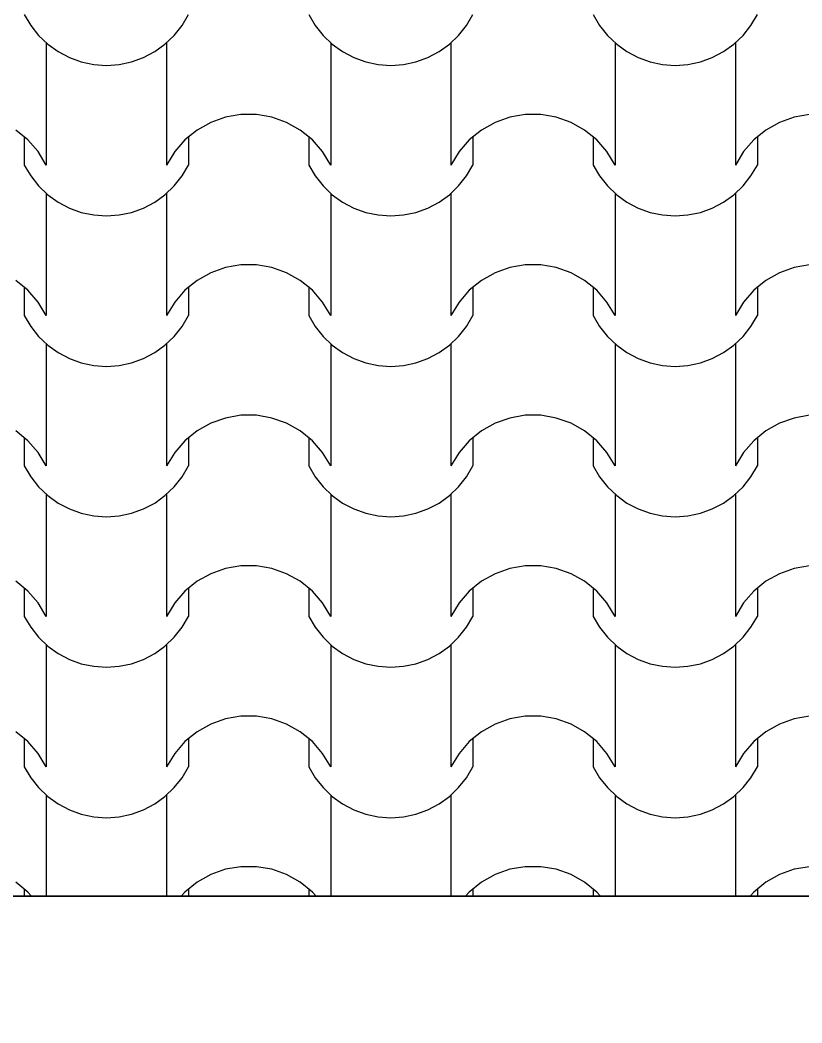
# Model space of a CAD drawing. Header units: millimetres. Extents: x 318905 to 439572, y -5133 to 105868.
# Drawn here: x 355940 to 356722, y 5696 to 6699 of the extents above; entities that cross this region are included whole.
import ezdxf

# ---------------------------------------------------------------- set-up
doc = ezdxf.new("R2010")
doc.units = ezdxf.units.MM
doc.header["$MEASUREMENT"] = 0
for name, color, linetype, lineweight in [('0_Stylo_No__98', 154, 'Continuous', 0), ('2D -  Dessin général_Stylo_No__1', 7, 'Continuous', 5), ('OMBRES_Stylo_No__1', 7, 'Continuous', 5)]:
    doc.layers.add(name, color=color, linetype=linetype, lineweight=lineweight)
doc.layers.add('OMBRES_Stylo_No__82', color=7, linetype='Continuous', lineweight=13, true_color=0xaaaaaa)
doc.styles.add('STYLE_GENERE_3', font='')
doc.styles.get('STYLE_GENERE_3').set_extended_font_data('Arial')
doc.dimstyles.new('STYLE_GENERE__1', dxfattribs={"dimtxt": 200, "dimasz": 142.5, "dimexe": 0.18, "dimexo": 500, "dimgap": 0.09, "dimtad": 0, "dimtih": 1, "dimtoh": 1, "dimlfac": 0.001, "dimzin": 0, "dimdsep": 46, "dimtxsty": 'STYLE_GENERE_3', "dimblk": 'ARROWHEAD_6', "dimblk1": 'ARROWHEAD_6', "dimblk2": 'ARROWHEAD_6', "dimcen": 0.09, "dimclrd": 154, "dimclre": 154, "dimclrt": 154, "dimazin": 0, "dimtfac": 1, "dimtdec": 4, "dimtmove": 0, "dimatfit": 3, "dimfxl": 0, "dimtolj": 1, "dimtzin": 0, "dimarcsym": 0})

# ---------------------------------------------------------------- blocks, each defined once
blk = doc.blocks.new('*X105')
at = {"layer": 'OMBRES_Stylo_No__82', "linetype": 'Continuous'}
for p, q in [((355944.6, 6704.2), (355951, 6693.2)), ((356102.4, 6693.2), (356108.8, 6704.2)), ((356229.1, 6704.2), (356235.5, 6693.2)), ((356386.9, 6693.2), (356393.3, 6704.2)), ((356513.6, 6704.2), (356520, 6693.2)), ((356671.4, 6693.2), (356677.8, 6704.2)), ((355951, 6693.2), (355958.9, 6683.2)), ((356094.5, 6683.2), (356102.4, 6693.2)), ((356235.5, 6693.2), (356243.4, 6683.2)), ((356379, 6683.2), (356386.9, 6693.2)), ((356520, 6693.2), (356527.9, 6683.2)), ((356663.5, 6683.2), (356671.4, 6693.2)), ((355958.9, 6683.2), (355968.1, 6674.5)), ((355966.6, 6675.8), (355966.6, 6614.8)), ((356085.3, 6674.5), (356094.5, 6683.2)), ((356086.8, 6675.8), (356086.8, 6614.8)), ((356243.4, 6683.2), (356252.6, 6674.5)), ((356251.1, 6675.8), (356251.1, 6614.8)), ((356369.8, 6674.5), (356379, 6683.2)), ((356371.3, 6675.8), (356371.3, 6614.8)), ((356527.9, 6683.2), (356537.1, 6674.5)), ((356535.6, 6675.8), (356535.6, 6614.8)), ((356654.3, 6674.5), (356663.5, 6683.2)), ((356655.8, 6675.8), (356655.8, 6614.8)), ((355968.1, 6674.5), (355978.4, 6667.1)), ((355978.4, 6667.1), (355989.7, 6661.1)), ((356063.8, 6661.1), (356075, 6667.1)), ((356075, 6667.1), (356085.3, 6674.5)), ((356252.6, 6674.5), (356262.9, 6667.1)), ((356262.9, 6667.1), (356274.1, 6661.1)), ((356348.3, 6661.1), (356359.5, 6667.1)), ((356359.5, 6667.1), (356369.8, 6674.5)), ((356537.1, 6674.5), (356547.4, 6667.1)), ((356547.4, 6667.1), (356558.6, 6661.1)), ((356632.7, 6661.1), (356644, 6667.1)), ((356644, 6667.1), (356654.3, 6674.5)), ((355989.7, 6661.1), (356001.6, 6656.8)), ((356001.6, 6656.8), (356014, 6654.2)), ((356039.4, 6654.2), (356051.8, 6656.8)), ((356051.8, 6656.8), (356063.8, 6661.1)), ((356274.1, 6661.1), (356286.1, 6656.8)), ((356286.1, 6656.8), (356298.5, 6654.2)), ((356323.9, 6654.2), (356336.3, 6656.8)), ((356336.3, 6656.8), (356348.3, 6661.1)), ((356558.6, 6661.1), (356570.6, 6656.8)), ((356570.6, 6656.8), (356583, 6654.2)), ((356608.4, 6654.2), (356620.8, 6656.8)), ((356620.8, 6656.8), (356632.7, 6661.1)), ((356014, 6654.2), (356026.7, 6653.3)), ((356026.7, 6653.3), (356039.4, 6654.2)), ((356298.5, 6654.2), (356311.2, 6653.3)), ((356311.2, 6653.3), (356323.9, 6654.2)), ((356583, 6654.2), (356595.7, 6653.3)), ((356595.7, 6653.3), (356608.4, 6654.2)), ((355966.6, 6614.8), (355966.6, 6553.8)), ((356086.8, 6614.8), (356086.8, 6553.8)), ((356251.1, 6614.8), (356251.1, 6553.8)), ((356371.3, 6614.8), (356371.3, 6553.8)), ((356535.6, 6614.8), (356535.6, 6553.8)), ((356655.8, 6614.8), (356655.8, 6553.8)), ((356131, 6596.4), (356117.4, 6588.8)), ((356145.7, 6601.7), (356131, 6596.4)), ((356161.1, 6604.3), (356145.7, 6601.7)), ((356169, 6604.3), (356161.1, 6604.3)), ((356176.8, 6604.3), (356169, 6604.3)), ((356192.2, 6601.7), (356176.8, 6604.3)), ((356206.9, 6596.4), (356192.2, 6601.7)), ((356220.5, 6588.8), (356206.9, 6596.4)), ((356415.5, 6596.4), (356401.9, 6588.8)), ((356430.2, 6601.7), (356415.5, 6596.4)), ((356445.6, 6604.3), (356430.2, 6601.7)), ((356453.4, 6604.3), (356445.6, 6604.3)), ((356461.3, 6604.3), (356453.4, 6604.3)), ((356476.7, 6601.7), (356461.3, 6604.3)), ((356491.4, 6596.4), (356476.7, 6601.7)), ((356505, 6588.8), (356491.4, 6596.4)), ((356700, 6596.4), (356686.3, 6588.8)), ((356714.7, 6601.7), (356700, 6596.4)), ((356730.1, 6604.3), (356714.7, 6601.7)), ((355948.2, 6578.9), (355936.1, 6588.8)), ((356117.4, 6588.8), (356105.3, 6578.9)), ((356232.7, 6578.9), (356220.5, 6588.8)), ((356401.9, 6588.8), (356389.7, 6578.9)), ((356517.1, 6578.9), (356505, 6588.8)), ((356686.3, 6588.8), (356674.2, 6578.9)), ((355944.6, 6581.8), (355944.6, 6553.8)), ((355958.5, 6567.2), (355948.2, 6578.9)), ((356105.3, 6578.9), (356095, 6567.2)), ((356108.8, 6581.8), (356108.8, 6553.8)), ((356229.1, 6581.8), (356229.1, 6553.8)), ((356242.9, 6567.2), (356232.7, 6578.9)), ((356389.7, 6578.9), (356379.5, 6567.2)), ((356393.3, 6581.8), (356393.3, 6553.8)), ((356513.6, 6581.8), (356513.6, 6553.8)), ((356527.4, 6567.2), (356517.1, 6578.9)), ((356674.2, 6578.9), (356663.9, 6567.2)), ((356677.8, 6581.8), (356677.8, 6553.8)), ((355966.6, 6553.8), (355958.5, 6567.2)), ((356095, 6567.2), (356086.8, 6553.8)), ((356251.1, 6553.8), (356242.9, 6567.2)), ((356379.5, 6567.2), (356371.3, 6553.8)), ((356535.6, 6553.8), (356527.4, 6567.2)), ((356663.9, 6567.2), (356655.8, 6553.8)), ((355944.6, 6553.8), (355951, 6542.9)), ((356102.4, 6542.9), (356108.8, 6553.8)), ((356229.1, 6553.8), (356235.5, 6542.9)), ((356386.9, 6542.9), (356393.3, 6553.8)), ((356513.6, 6553.8), (356520, 6542.9)), ((356671.4, 6542.9), (356677.8, 6553.8)), ((355951, 6542.9), (355958.9, 6532.9)), ((356094.5, 6532.9), (356102.4, 6542.9)), ((356235.5, 6542.9), (356243.4, 6532.9)), ((356379, 6532.9), (356386.9, 6542.9)), ((356520, 6542.9), (356527.9, 6532.9)), ((356663.5, 6532.9), (356671.4, 6542.9)), ((355958.9, 6532.9), (355968.1, 6524.1)), ((355966.6, 6525.4), (355966.6, 6464.5)), ((356085.3, 6524.1), (356094.5, 6532.9)), ((356086.8, 6525.4), (356086.8, 6464.5)), ((356243.4, 6532.9), (356252.6, 6524.1)), ((356251.1, 6525.4), (356251.1, 6464.5)), ((356369.8, 6524.1), (356379, 6532.9)), ((356371.3, 6525.4), (356371.3, 6464.5)), ((356527.9, 6532.9), (356537.1, 6524.1)), ((356535.6, 6525.4), (356535.6, 6464.5)), ((356654.3, 6524.1), (356663.5, 6532.9)), ((356655.8, 6525.4), (356655.8, 6464.5)), ((355968.1, 6524.1), (355978.4, 6516.7)), ((355978.4, 6516.7), (355989.7, 6510.8)), ((356063.8, 6510.8), (356075, 6516.7)), ((356075, 6516.7), (356085.3, 6524.1)), ((356252.6, 6524.1), (356262.9, 6516.7)), ((356262.9, 6516.7), (356274.1, 6510.8)), ((356348.3, 6510.8), (356359.5, 6516.7)), ((356359.5, 6516.7), (356369.8, 6524.1)), ((356537.1, 6524.1), (356547.4, 6516.7)), ((356547.4, 6516.7), (356558.6, 6510.8)), ((356632.7, 6510.8), (356644, 6516.7)), ((356644, 6516.7), (356654.3, 6524.1)), ((355989.7, 6510.8), (356001.6, 6506.5)), ((356001.6, 6506.5), (356014, 6503.9)), ((356039.4, 6503.9), (356051.8, 6506.5)), ((356051.8, 6506.5), (356063.8, 6510.8)), ((356274.1, 6510.8), (356286.1, 6506.5)), ((356286.1, 6506.5), (356298.5, 6503.9)), ((356323.9, 6503.9), (356336.3, 6506.5)), ((356336.3, 6506.5), (356348.3, 6510.8)), ((356558.6, 6510.8), (356570.6, 6506.5)), ((356570.6, 6506.5), (356583, 6503.9)), ((356608.4, 6503.9), (356620.8, 6506.5)), ((356620.8, 6506.5), (356632.7, 6510.8)), ((356014, 6503.9), (356026.7, 6503)), ((356026.7, 6503), (356039.4, 6503.9)), ((356298.5, 6503.9), (356311.2, 6503)), ((356311.2, 6503), (356323.9, 6503.9)), ((356583, 6503.9), (356595.7, 6503)), ((356595.7, 6503), (356608.4, 6503.9)), ((355966.6, 6464.5), (355966.6, 6403.5)), ((356086.8, 6464.5), (356086.8, 6403.5)), ((356251.1, 6464.5), (356251.1, 6403.5)), ((356371.3, 6464.5), (356371.3, 6403.5)), ((356535.6, 6464.5), (356535.6, 6403.5)), ((356655.8, 6464.5), (356655.8, 6403.5)), ((356131, 6446.1), (356117.4, 6438.5)), ((356145.7, 6451.3), (356131, 6446.1)), ((356161.1, 6454), (356145.7, 6451.3)), ((356169, 6454), (356161.1, 6454)), ((356176.8, 6454), (356169, 6454)), ((356192.2, 6451.3), (356176.8, 6454)), ((356206.9, 6446.1), (356192.2, 6451.3)), ((356220.5, 6438.5), (356206.9, 6446.1)), ((356415.5, 6446.1), (356401.9, 6438.5)), ((356430.2, 6451.3), (356415.5, 6446.1)), ((356445.6, 6454), (356430.2, 6451.3)), ((356453.4, 6454), (356445.6, 6454)), ((356461.3, 6454), (356453.4, 6454)), ((356476.7, 6451.3), (356461.3, 6454)), ((356491.4, 6446.1), (356476.7, 6451.3)), ((356505, 6438.5), (356491.4, 6446.1)), ((356700, 6446.1), (356686.3, 6438.5)), ((356714.7, 6451.3), (356700, 6446.1)), ((356730.1, 6454), (356714.7, 6451.3)), ((355948.2, 6428.6), (355936.1, 6438.5)), ((356117.4, 6438.5), (356105.3, 6428.6)), ((356232.7, 6428.6), (356220.5, 6438.5)), ((356401.9, 6438.5), (356389.7, 6428.6)), ((356517.1, 6428.6), (356505, 6438.5)), ((356686.3, 6438.5), (356674.2, 6428.6)), ((355944.6, 6431.5), (355944.6, 6403.5)), ((355958.5, 6416.8), (355948.2, 6428.6)), ((356105.3, 6428.6), (356095, 6416.8)), ((356108.8, 6431.5), (356108.8, 6403.5)), ((356229.1, 6431.5), (356229.1, 6403.5)), ((356242.9, 6416.8), (356232.7, 6428.6)), ((356389.7, 6428.6), (356379.5, 6416.8)), ((356393.3, 6431.5), (356393.3, 6403.5)), ((356513.6, 6431.5), (356513.6, 6403.5)), ((356527.4, 6416.8), (356517.1, 6428.6)), ((356674.2, 6428.6), (356663.9, 6416.8)), ((356677.8, 6431.5), (356677.8, 6403.5)), ((355966.6, 6403.5), (355958.5, 6416.8)), ((356095, 6416.8), (356086.8, 6403.5)), ((356251.1, 6403.5), (356242.9, 6416.8)), ((356379.5, 6416.8), (356371.3, 6403.5)), ((356535.6, 6403.5), (356527.4, 6416.8)), ((356663.9, 6416.8), (356655.8, 6403.5)), ((355944.6, 6403.5), (355951, 6392.5)), ((356102.4, 6392.5), (356108.8, 6403.5)), ((356229.1, 6403.5), (356235.5, 6392.5)), ((356386.9, 6392.5), (356393.3, 6403.5)), ((356513.6, 6403.5), (356520, 6392.5)), ((356671.4, 6392.5), (356677.8, 6403.5)), ((355951, 6392.5), (355958.9, 6382.6)), ((356094.5, 6382.6), (356102.4, 6392.5)), ((356235.5, 6392.5), (356243.4, 6382.6)), ((356379, 6382.6), (356386.9, 6392.5)), ((356520, 6392.5), (356527.9, 6382.6)), ((356663.5, 6382.6), (356671.4, 6392.5)), ((355958.9, 6382.6), (355968.1, 6373.8)), ((355966.6, 6375.1), (355966.6, 6314.1)), ((356085.3, 6373.8), (356094.5, 6382.6)), ((356086.8, 6375.1), (356086.8, 6314.1)), ((356243.4, 6382.6), (356252.6, 6373.8)), ((356251.1, 6375.1), (356251.1, 6314.1)), ((356369.8, 6373.8), (356379, 6382.6)), ((356371.3, 6375.1), (356371.3, 6314.1)), ((356527.9, 6382.6), (356537.1, 6373.8)), ((356535.6, 6375.1), (356535.6, 6314.1)), ((356654.3, 6373.8), (356663.5, 6382.6)), ((356655.8, 6375.1), (356655.8, 6314.1)), ((355968.1, 6373.8), (355978.4, 6366.4)), ((355978.4, 6366.4), (355989.7, 6360.5)), ((356063.8, 6360.5), (356075, 6366.4)), ((356075, 6366.4), (356085.3, 6373.8)), ((356252.6, 6373.8), (356262.9, 6366.4)), ((356262.9, 6366.4), (356274.1, 6360.5)), ((356348.3, 6360.5), (356359.5, 6366.4)), ((356359.5, 6366.4), (356369.8, 6373.8)), ((356537.1, 6373.8), (356547.4, 6366.4)), ((356547.4, 6366.4), (356558.6, 6360.5)), ((356632.7, 6360.5), (356644, 6366.4)), ((356644, 6366.4), (356654.3, 6373.8)), ((355989.7, 6360.5), (356001.6, 6356.1)), ((356001.6, 6356.1), (356014, 6353.5)), ((356039.4, 6353.5), (356051.8, 6356.1)), ((356051.8, 6356.1), (356063.8, 6360.5)), ((356274.1, 6360.5), (356286.1, 6356.1)), ((356286.1, 6356.1), (356298.5, 6353.5)), ((356323.9, 6353.5), (356336.3, 6356.1)), ((356336.3, 6356.1), (356348.3, 6360.5)), ((356558.6, 6360.5), (356570.6, 6356.1)), ((356570.6, 6356.1), (356583, 6353.5)), ((356608.4, 6353.5), (356620.8, 6356.1)), ((356620.8, 6356.1), (356632.7, 6360.5)), ((356014, 6353.5), (356026.7, 6352.6)), ((356026.7, 6352.6), (356039.4, 6353.5)), ((356298.5, 6353.5), (356311.2, 6352.6)), ((356311.2, 6352.6), (356323.9, 6353.5)), ((356583, 6353.5), (356595.7, 6352.6)), ((356595.7, 6352.6), (356608.4, 6353.5)), ((355966.6, 6314.1), (355966.6, 6253.1)), ((356086.8, 6314.1), (356086.8, 6253.1)), ((356251.1, 6314.1), (356251.1, 6253.1)), ((356371.3, 6314.1), (356371.3, 6253.1)), ((356535.6, 6314.1), (356535.6, 6253.1)), ((356655.8, 6314.1), (356655.8, 6253.1)), ((356131, 6295.8), (356117.4, 6288.1)), ((356145.7, 6301), (356131, 6295.8)), ((356161.1, 6303.7), (356145.7, 6301)), ((356169, 6303.7), (356161.1, 6303.7)), ((356176.8, 6303.7), (356169, 6303.7)), ((356192.2, 6301), (356176.8, 6303.7)), ((356206.9, 6295.8), (356192.2, 6301)), ((356220.5, 6288.1), (356206.9, 6295.8)), ((356415.5, 6295.8), (356401.9, 6288.1)), ((356430.2, 6301), (356415.5, 6295.8)), ((356445.6, 6303.7), (356430.2, 6301)), ((356453.4, 6303.7), (356445.6, 6303.7)), ((356461.3, 6303.7), (356453.4, 6303.7)), ((356476.7, 6301), (356461.3, 6303.7)), ((356491.4, 6295.8), (356476.7, 6301)), ((356505, 6288.1), (356491.4, 6295.8)), ((356700, 6295.8), (356686.3, 6288.1)), ((356714.7, 6301), (356700, 6295.8)), ((356730.1, 6303.7), (356714.7, 6301)), ((355948.2, 6278.3), (355936.1, 6288.1)), ((356117.4, 6288.1), (356105.3, 6278.3)), ((356232.7, 6278.3), (356220.5, 6288.1)), ((356401.9, 6288.1), (356389.7, 6278.3)), ((356517.1, 6278.3), (356505, 6288.1)), ((356686.3, 6288.1), (356674.2, 6278.3)), ((355944.6, 6281.2), (355944.6, 6253.1)), ((355958.5, 6266.5), (355948.2, 6278.3)), ((356105.3, 6278.3), (356095, 6266.5)), ((356108.8, 6281.2), (356108.8, 6253.1)), ((356229.1, 6281.2), (356229.1, 6253.1)), ((356242.9, 6266.5), (356232.7, 6278.3)), ((356389.7, 6278.3), (356379.5, 6266.5)), ((356393.3, 6281.2), (356393.3, 6253.1)), ((356513.6, 6281.2), (356513.6, 6253.1)), ((356527.4, 6266.5), (356517.1, 6278.3)), ((356674.2, 6278.3), (356663.9, 6266.5)), ((356677.8, 6281.2), (356677.8, 6253.1)), ((355966.6, 6253.1), (355958.5, 6266.5)), ((356095, 6266.5), (356086.8, 6253.1)), ((356251.1, 6253.1), (356242.9, 6266.5)), ((356379.5, 6266.5), (356371.3, 6253.1)), ((356535.6, 6253.1), (356527.4, 6266.5)), ((356663.9, 6266.5), (356655.8, 6253.1)), ((355944.6, 6253.1), (355951, 6242.2)), ((356102.4, 6242.2), (356108.8, 6253.1)), ((356229.1, 6253.1), (356235.5, 6242.2)), ((356386.9, 6242.2), (356393.3, 6253.1)), ((356513.6, 6253.1), (356520, 6242.2)), ((356671.4, 6242.2), (356677.8, 6253.1)), ((355951, 6242.2), (355958.9, 6232.2)), ((356094.5, 6232.2), (356102.4, 6242.2)), ((356235.5, 6242.2), (356243.4, 6232.2)), ((356379, 6232.2), (356386.9, 6242.2)), ((356520, 6242.2), (356527.9, 6232.2)), ((356663.5, 6232.2), (356671.4, 6242.2)), ((355958.9, 6232.2), (355968.1, 6223.5)), ((355966.6, 6224.7), (355966.6, 6163.8)), ((356085.3, 6223.5), (356094.5, 6232.2)), ((356086.8, 6224.7), (356086.8, 6163.8)), ((356243.4, 6232.2), (356252.6, 6223.5)), ((356251.1, 6224.7), (356251.1, 6163.8)), ((356369.8, 6223.5), (356379, 6232.2)), ((356371.3, 6224.7), (356371.3, 6163.8)), ((356527.9, 6232.2), (356537.1, 6223.5)), ((356535.6, 6224.7), (356535.6, 6163.8)), ((356654.3, 6223.5), (356663.5, 6232.2)), ((356655.8, 6224.7), (356655.8, 6163.8)), ((355968.1, 6223.5), (355978.4, 6216)), ((355978.4, 6216), (355989.7, 6210.1)), ((356063.8, 6210.1), (356075, 6216)), ((356075, 6216), (356085.3, 6223.5)), ((356252.6, 6223.5), (356262.9, 6216)), ((356262.9, 6216), (356274.1, 6210.1)), ((356348.3, 6210.1), (356359.5, 6216)), ((356359.5, 6216), (356369.8, 6223.5)), ((356537.1, 6223.5), (356547.4, 6216)), ((356547.4, 6216), (356558.6, 6210.1)), ((356632.7, 6210.1), (356644, 6216)), ((356644, 6216), (356654.3, 6223.5)), ((355989.7, 6210.1), (356001.6, 6205.8)), ((356001.6, 6205.8), (356014, 6203.2)), ((356039.4, 6203.2), (356051.8, 6205.8)), ((356051.8, 6205.8), (356063.8, 6210.1)), ((356274.1, 6210.1), (356286.1, 6205.8)), ((356286.1, 6205.8), (356298.5, 6203.2)), ((356323.9, 6203.2), (356336.3, 6205.8)), ((356336.3, 6205.8), (356348.3, 6210.1)), ((356558.6, 6210.1), (356570.6, 6205.8)), ((356570.6, 6205.8), (356583, 6203.2)), ((356608.4, 6203.2), (356620.8, 6205.8)), ((356620.8, 6205.8), (356632.7, 6210.1)), ((356014, 6203.2), (356026.7, 6202.3)), ((356026.7, 6202.3), (356039.4, 6203.2)), ((356298.5, 6203.2), (356311.2, 6202.3)), ((356311.2, 6202.3), (356323.9, 6203.2)), ((356583, 6203.2), (356595.7, 6202.3)), ((356595.7, 6202.3), (356608.4, 6203.2)), ((355966.6, 6163.8), (355966.6, 6102.8)), ((356086.8, 6163.8), (356086.8, 6102.8)), ((356251.1, 6163.8), (356251.1, 6102.8)), ((356371.3, 6163.8), (356371.3, 6102.8)), ((356535.6, 6163.8), (356535.6, 6102.8)), ((356655.8, 6163.8), (356655.8, 6102.8)), ((356131, 6145.4), (356117.4, 6137.8)), ((356145.7, 6150.7), (356131, 6145.4)), ((356161.1, 6153.3), (356145.7, 6150.7)), ((356169, 6153.3), (356161.1, 6153.3)), ((356176.8, 6153.3), (356169, 6153.3)), ((356192.2, 6150.7), (356176.8, 6153.3)), ((356206.9, 6145.4), (356192.2, 6150.7)), ((356220.5, 6137.8), (356206.9, 6145.4)), ((356415.5, 6145.4), (356401.9, 6137.8)), ((356430.2, 6150.7), (356415.5, 6145.4)), ((356445.6, 6153.3), (356430.2, 6150.7)), ((356453.4, 6153.3), (356445.6, 6153.3)), ((356461.3, 6153.3), (356453.4, 6153.3)), ((356476.7, 6150.7), (356461.3, 6153.3)), ((356491.4, 6145.4), (356476.7, 6150.7)), ((356505, 6137.8), (356491.4, 6145.4)), ((356700, 6145.4), (356686.3, 6137.8)), ((356714.7, 6150.7), (356700, 6145.4)), ((356730.1, 6153.3), (356714.7, 6150.7)), ((355948.2, 6127.9), (355936.1, 6137.8)), ((356117.4, 6137.8), (356105.3, 6127.9)), ((356232.7, 6127.9), (356220.5, 6137.8)), ((356401.9, 6137.8), (356389.7, 6127.9)), ((356517.1, 6127.9), (356505, 6137.8)), ((356686.3, 6137.8), (356674.2, 6127.9)), ((355944.6, 6130.8), (355944.6, 6102.8)), ((355958.5, 6116.2), (355948.2, 6127.9)), ((356105.3, 6127.9), (356095, 6116.2)), ((356108.8, 6130.8), (356108.8, 6102.8)), ((356229.1, 6130.8), (356229.1, 6102.8)), ((356242.9, 6116.2), (356232.7, 6127.9)), ((356389.7, 6127.9), (356379.5, 6116.2)), ((356393.3, 6130.8), (356393.3, 6102.8)), ((356513.6, 6130.8), (356513.6, 6102.8)), ((356527.4, 6116.2), (356517.1, 6127.9)), ((356674.2, 6127.9), (356663.9, 6116.2)), ((356677.8, 6130.8), (356677.8, 6102.8)), ((355966.6, 6102.8), (355958.5, 6116.2)), ((356095, 6116.2), (356086.8, 6102.8)), ((356251.1, 6102.8), (356242.9, 6116.2)), ((356379.5, 6116.2), (356371.3, 6102.8)), ((356535.6, 6102.8), (356527.4, 6116.2)), ((356663.9, 6116.2), (356655.8, 6102.8)), ((355944.6, 6102.8), (355951, 6091.9)), ((356102.4, 6091.9), (356108.8, 6102.8)), ((356229.1, 6102.8), (356235.5, 6091.9)), ((356386.9, 6091.9), (356393.3, 6102.8)), ((356513.6, 6102.8), (356520, 6091.9)), ((356671.4, 6091.9), (356677.8, 6102.8)), ((355951, 6091.9), (355958.9, 6081.9)), ((356094.5, 6081.9), (356102.4, 6091.9)), ((356235.5, 6091.9), (356243.4, 6081.9)), ((356379, 6081.9), (356386.9, 6091.9)), ((356520, 6091.9), (356527.9, 6081.9)), ((356663.5, 6081.9), (356671.4, 6091.9)), ((355958.9, 6081.9), (355968.1, 6073.1)), ((355966.6, 6074.4), (355966.6, 6013.4)), ((356085.3, 6073.1), (356094.5, 6081.9)), ((356086.8, 6074.4), (356086.8, 6013.4)), ((356243.4, 6081.9), (356252.6, 6073.1)), ((356251.1, 6074.4), (356251.1, 6013.4)), ((356369.8, 6073.1), (356379, 6081.9)), ((356371.3, 6074.4), (356371.3, 6013.4)), ((356527.9, 6081.9), (356537.1, 6073.1)), ((356535.6, 6074.4), (356535.6, 6013.4)), ((356654.3, 6073.1), (356663.5, 6081.9)), ((356655.8, 6074.4), (356655.8, 6013.4)), ((355968.1, 6073.1), (355978.4, 6065.7)), ((355978.4, 6065.7), (355989.7, 6059.8)), ((356063.8, 6059.8), (356075, 6065.7)), ((356075, 6065.7), (356085.3, 6073.1)), ((356252.6, 6073.1), (356262.9, 6065.7)), ((356262.9, 6065.7), (356274.1, 6059.8)), ((356348.3, 6059.8), (356359.5, 6065.7)), ((356359.5, 6065.7), (356369.8, 6073.1)), ((356537.1, 6073.1), (356547.4, 6065.7)), ((356547.4, 6065.7), (356558.6, 6059.8)), ((356632.7, 6059.8), (356644, 6065.7)), ((356644, 6065.7), (356654.3, 6073.1)), ((355989.7, 6059.8), (356001.6, 6055.5)), ((356001.6, 6055.5), (356014, 6052.9)), ((356039.4, 6052.9), (356051.8, 6055.5)), ((356051.8, 6055.5), (356063.8, 6059.8)), ((356274.1, 6059.8), (356286.1, 6055.5)), ((356286.1, 6055.5), (356298.5, 6052.9)), ((356323.9, 6052.9), (356336.3, 6055.5)), ((356336.3, 6055.5), (356348.3, 6059.8)), ((356558.6, 6059.8), (356570.6, 6055.5)), ((356570.6, 6055.5), (356583, 6052.9)), ((356608.4, 6052.9), (356620.8, 6055.5)), ((356620.8, 6055.5), (356632.7, 6059.8)), ((356014, 6052.9), (356026.7, 6052)), ((356026.7, 6052), (356039.4, 6052.9)), ((356298.5, 6052.9), (356311.2, 6052)), ((356311.2, 6052), (356323.9, 6052.9)), ((356583, 6052.9), (356595.7, 6052)), ((356595.7, 6052), (356608.4, 6052.9)), ((355966.6, 6013.4), (355966.6, 5952.5)), ((356086.8, 6013.4), (356086.8, 5952.5)), ((356251.1, 6013.4), (356251.1, 5952.5)), ((356371.3, 6013.4), (356371.3, 5952.5)), ((356535.6, 6013.4), (356535.6, 5952.5)), ((356655.8, 6013.4), (356655.8, 5952.5)), ((356131, 5995.1), (356117.4, 5987.4)), ((356145.7, 6000.3), (356131, 5995.1)), ((356161.1, 6003), (356145.7, 6000.3)), ((356169, 6003), (356161.1, 6003)), ((356176.8, 6003), (356169, 6003)), ((356192.2, 6000.3), (356176.8, 6003)), ((356206.9, 5995.1), (356192.2, 6000.3)), ((356220.5, 5987.4), (356206.9, 5995.1)), ((356415.5, 5995.1), (356401.9, 5987.4)), ((356430.2, 6000.3), (356415.5, 5995.1)), ((356445.6, 6003), (356430.2, 6000.3)), ((356453.4, 6003), (356445.6, 6003)), ((356461.3, 6003), (356453.4, 6003)), ((356476.7, 6000.3), (356461.3, 6003)), ((356491.4, 5995.1), (356476.7, 6000.3)), ((356505, 5987.4), (356491.4, 5995.1)), ((356700, 5995.1), (356686.3, 5987.4)), ((356714.7, 6000.3), (356700, 5995.1)), ((356730.1, 6003), (356714.7, 6000.3)), ((355948.2, 5977.6), (355936.1, 5987.4)), ((356117.4, 5987.4), (356105.3, 5977.6)), ((356232.7, 5977.6), (356220.5, 5987.4)), ((356401.9, 5987.4), (356389.7, 5977.6)), ((356517.1, 5977.6), (356505, 5987.4)), ((356686.3, 5987.4), (356674.2, 5977.6)), ((355944.6, 5980.5), (355944.6, 5952.5)), ((355958.5, 5965.8), (355948.2, 5977.6)), ((356105.3, 5977.6), (356095, 5965.8)), ((356108.8, 5980.5), (356108.8, 5952.5)), ((356229.1, 5980.5), (356229.1, 5952.5)), ((356242.9, 5965.8), (356232.7, 5977.6)), ((356389.7, 5977.6), (356379.5, 5965.8)), ((356393.3, 5980.5), (356393.3, 5952.5)), ((356513.6, 5980.5), (356513.6, 5952.5)), ((356527.4, 5965.8), (356517.1, 5977.6)), ((356674.2, 5977.6), (356663.9, 5965.8)), ((356677.8, 5980.5), (356677.8, 5952.5)), ((355966.6, 5952.5), (355958.5, 5965.8)), ((356095, 5965.8), (356086.8, 5952.5)), ((356251.1, 5952.5), (356242.9, 5965.8)), ((356379.5, 5965.8), (356371.3, 5952.5)), ((356535.6, 5952.5), (356527.4, 5965.8)), ((356663.9, 5965.8), (356655.8, 5952.5)), ((355944.6, 5952.5), (355951, 5941.5)), ((356102.4, 5941.5), (356108.8, 5952.5)), ((356229.1, 5952.5), (356235.5, 5941.5)), ((356386.9, 5941.5), (356393.3, 5952.5)), ((356513.6, 5952.5), (356520, 5941.5)), ((356671.4, 5941.5), (356677.8, 5952.5)), ((355951, 5941.5), (355958.9, 5931.6)), ((356094.5, 5931.6), (356102.4, 5941.5)), ((356235.5, 5941.5), (356243.4, 5931.6)), ((356379, 5931.6), (356386.9, 5941.5)), ((356520, 5941.5), (356527.9, 5931.6)), ((356663.5, 5931.6), (356671.4, 5941.5)), ((355958.9, 5931.6), (355968.1, 5922.8)), ((355966.6, 5924.1), (355966.6, 5863.1)), ((356085.3, 5922.8), (356094.5, 5931.6)), ((356086.8, 5924.1), (356086.8, 5863.1)), ((356243.4, 5931.6), (356252.6, 5922.8)), ((356251.1, 5924.1), (356251.1, 5863.1)), ((356369.8, 5922.8), (356379, 5931.6)), ((356371.3, 5924.1), (356371.3, 5863.1)), ((356527.9, 5931.6), (356537.1, 5922.8)), ((356535.6, 5924.1), (356535.6, 5863.1)), ((356654.3, 5922.8), (356663.5, 5931.6)), ((356655.8, 5924.1), (356655.8, 5863.1)), ((355968.1, 5922.8), (355978.4, 5915.4)), ((355978.4, 5915.4), (355989.7, 5909.5)), ((356063.8, 5909.5), (356075, 5915.4)), ((356075, 5915.4), (356085.3, 5922.8)), ((356252.6, 5922.8), (356262.9, 5915.4)), ((356262.9, 5915.4), (356274.1, 5909.5)), ((356348.3, 5909.5), (356359.5, 5915.4)), ((356359.5, 5915.4), (356369.8, 5922.8)), ((356537.1, 5922.8), (356547.4, 5915.4)), ((356547.4, 5915.4), (356558.6, 5909.5)), ((356632.7, 5909.5), (356644, 5915.4)), ((356644, 5915.4), (356654.3, 5922.8)), ((355989.7, 5909.5), (356001.6, 5905.1)), ((356001.6, 5905.1), (356014, 5902.5)), ((356039.4, 5902.5), (356051.8, 5905.1)), ((356051.8, 5905.1), (356063.8, 5909.5)), ((356274.1, 5909.5), (356286.1, 5905.1)), ((356286.1, 5905.1), (356298.5, 5902.5)), ((356323.9, 5902.5), (356336.3, 5905.1)), ((356336.3, 5905.1), (356348.3, 5909.5)), ((356558.6, 5909.5), (356570.6, 5905.1)), ((356570.6, 5905.1), (356583, 5902.5)), ((356608.4, 5902.5), (356620.8, 5905.1)), ((356620.8, 5905.1), (356632.7, 5909.5)), ((356014, 5902.5), (356026.7, 5901.6)), ((356026.7, 5901.6), (356039.4, 5902.5)), ((356298.5, 5902.5), (356311.2, 5901.6)), ((356311.2, 5901.6), (356323.9, 5902.5)), ((356583, 5902.5), (356595.7, 5901.6)), ((356595.7, 5901.6), (356608.4, 5902.5)), ((355966.6, 5863.1), (355966.6, 5823)), ((356086.8, 5863.1), (356086.8, 5823)), ((356251.1, 5863.1), (356251.1, 5823)), ((356371.3, 5863.1), (356371.3, 5823)), ((356535.6, 5863.1), (356535.6, 5823)), ((356655.8, 5863.1), (356655.8, 5823)), ((356131, 5844.8), (356117.4, 5837.1)), ((356145.7, 5850), (356131, 5844.8)), ((356161.1, 5852.6), (356145.7, 5850)), ((356169, 5852.6), (356161.1, 5852.6)), ((356176.8, 5852.6), (356169, 5852.6)), ((356192.2, 5850), (356176.8, 5852.6)), ((356206.9, 5844.8), (356192.2, 5850)), ((356220.5, 5837.1), (356206.9, 5844.8)), ((356415.5, 5844.8), (356401.9, 5837.1)), ((356430.2, 5850), (356415.5, 5844.8)), ((356445.6, 5852.6), (356430.2, 5850)), ((356453.4, 5852.6), (356445.6, 5852.6)), ((356461.3, 5852.6), (356453.4, 5852.6)), ((356476.7, 5850), (356461.3, 5852.6)), ((356491.4, 5844.8), (356476.7, 5850)), ((356505, 5837.1), (356491.4, 5844.8)), ((356700, 5844.8), (356686.3, 5837.1)), ((356714.7, 5850), (356700, 5844.8)), ((356730.1, 5852.6), (356714.7, 5850)), ((355948.2, 5827.3), (355936.1, 5837.1)), ((356117.4, 5837.1), (356105.3, 5827.3)), ((356232.7, 5827.3), (356220.5, 5837.1)), ((356401.9, 5837.1), (356389.7, 5827.3)), ((356517.1, 5827.3), (356505, 5837.1)), ((356686.3, 5837.1), (356674.2, 5827.3)), ((355944.6, 5830.2), (355944.6, 5823)), ((355951.9, 5823), (355948.2, 5827.3)), ((356105.3, 5827.3), (356101.5, 5823)), ((356108.8, 5830.2), (356108.8, 5823)), ((356229.1, 5830.2), (356229.1, 5823)), ((356236.4, 5823), (356232.7, 5827.3)), ((356389.7, 5827.3), (356386, 5823)), ((356393.3, 5830.2), (356393.3, 5823)), ((356513.6, 5830.2), (356513.6, 5823)), ((356520.9, 5823), (356517.1, 5827.3)), ((356674.2, 5827.3), (356670.5, 5823)), ((356677.8, 5830.2), (356677.8, 5823))]:
    blk.add_line(p, q, dxfattribs=at)
blk = doc.blocks.new('Hachure_25', base_point=(0, 4000))
at = {"layer": 'OMBRES_Stylo_No__1', "linetype": 'Continuous'}
blk.add_line((354049.4, 5823), (361366.4, 5823), dxfattribs=at)
at = {"layer": 'OMBRES_Stylo_No__82', "linetype": 'Continuous'}
blk.add_blockref('*X105', (0, 0), dxfattribs=at)
blk = doc.blocks.new('*D124')
at = {"layer": '0_Stylo_No__98', "linetype": 'Continuous'}
for p, q in [((352187.7, 7634.5), (352187.7, 7747)), ((352262.7, 7559.5), (352112.7, 7709.5)), ((352687.7, 7634.5), (352047.1, 7634.5)), ((352187.7, 3678.3), (352187.7, 7634.5)), ((352187.7, -552.4), (352187.7, 3403.7)), ((352112.7, -477.4), (352262.7, -627.4)), ((352328.3, -552.4), (351687.7, -552.4)), ((352187.7, -664.9), (352187.7, -552.4))]:
    blk.add_line(p, q, dxfattribs=at)
at = {"layer": '0_Stylo_No__98', "insert": (351920.8, 3441), "char_height": 200, "attachment_point": 7, "style": 'STYLE_GENERE_3'}
blk.add_mtext('\\A1;{\\pql;\\fArial|b0|i0|c0|p34;8,19}', dxfattribs=at)
blk = doc.blocks.new('ARROWHEAD_6')
at = {"color": 0, "linetype": 'Continuous', "lineweight": 0}
for p, q in [((-0.5, -0.5), (0.5, 0.5)), ((0, 0), (-1, 0))]:
    blk.add_line(p, q, dxfattribs=at)

msp = doc.modelspace()

# ---------------------------------------------------------------- linework, layer by layer
at = {"layer": '2D -  Dessin général_Stylo_No__1', "linetype": 'Continuous'}
msp.add_line((369844.465, 5822.959), (354049.368, 5823.012), dxfattribs=at)

# ---------------------------------------------------------------- block references
at = {"layer": 'OMBRES_Stylo_No__82', "linetype": 'Continuous'}
msp.add_blockref('Hachure_25', (0, 4000), dxfattribs=at)

# ---------------------------------------------------------------- dimensions: what is measured, and where the dimension line sits
at = {"color": 154, "linetype": 'Continuous', "lineweight": 0}
dim = msp.add_linear_dim(base=(352187.679, 7634.463), p1=(352187.679, -552.434), p2=(369844.465, 7634.463), angle=90, dimstyle='STYLE_GENERE__1', dxfattribs=at)
dim.commit()
dim.dimension.update_dxf_attribs({"geometry": '*D124', "text_midpoint": (352215.877, 3541.014), "dimtype": 160})

doc.saveas('drawing.dxf')
